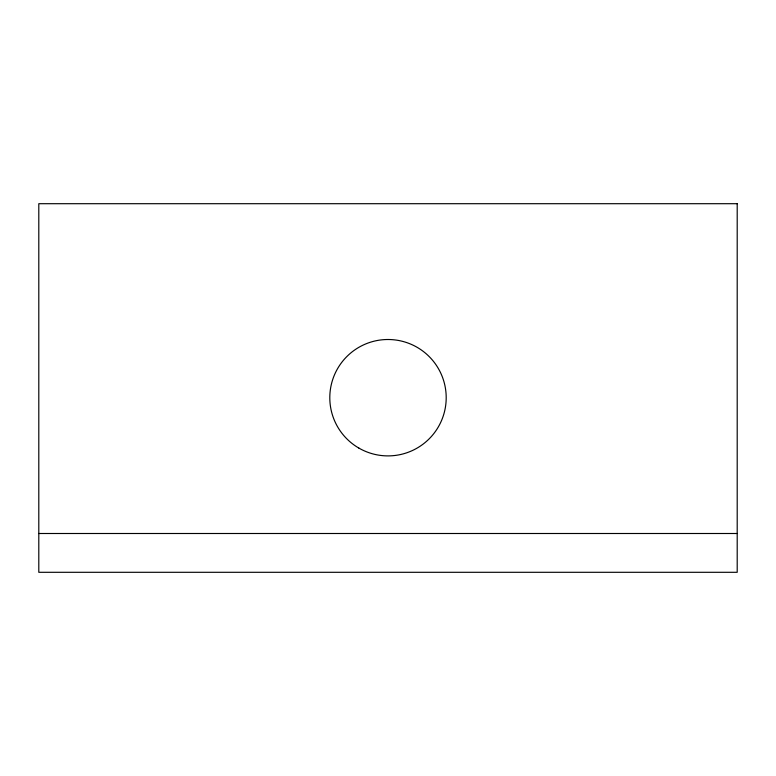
<?xml version="1.0" encoding="UTF-8"?>
<svg xmlns="http://www.w3.org/2000/svg" width="776" height="776" viewBox="0 0 776 776"><rect width="100%" height="100%" fill="white"/><g stroke="black" fill="none" stroke-linecap="round" stroke-linejoin="round"><path stroke-width="1.16" d="M38.8 533.5L737.2 533.5M737.2 203.7L38.8 203.7L38.8 572.3L737.2 572.3L737.2 203.7M358.9 448.101A58.2 58.2 0 0 0 446.2 397.7A58.2 58.2 0 0 0 358.9 347.299A58.2 58.2 0 0 0 358.9 448.101"/></g></svg>
